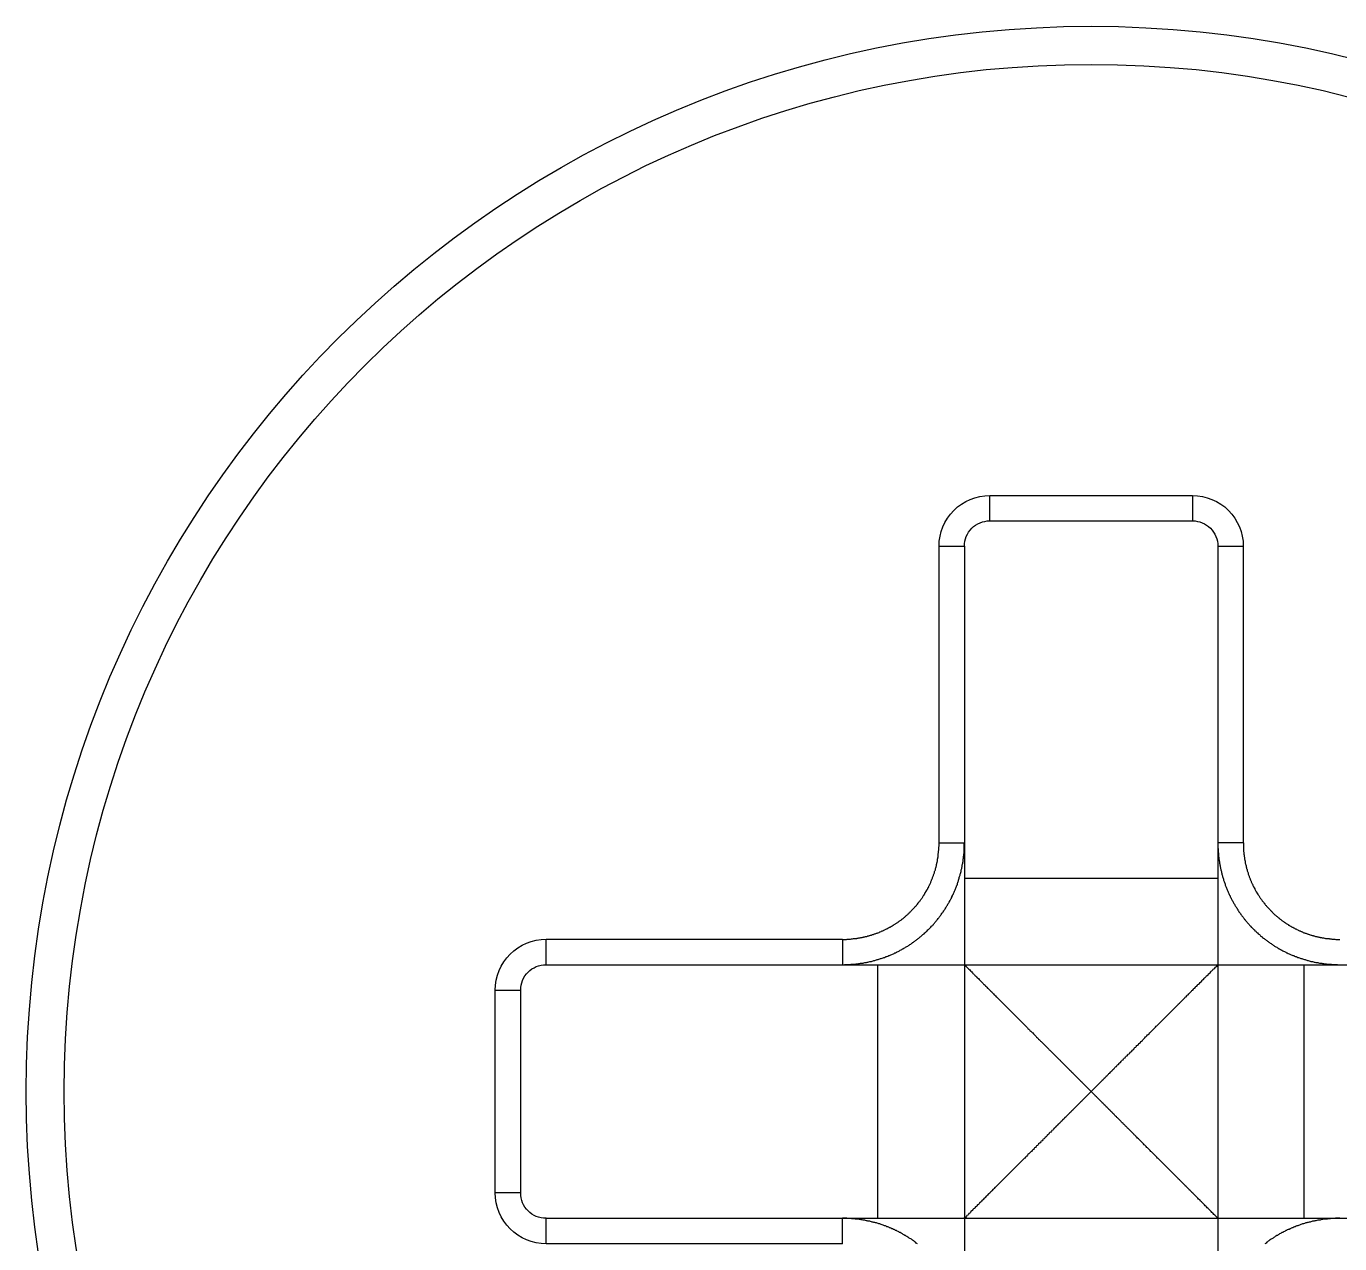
# Model space of a CAD drawing. Header units: millimetres. Extents: x 0 to 3800, y -67 to 2530.
# Drawn here: x 2318.14 to 2323.46, y 1022.58 to 1027.5 of the extents above; entities that cross this region are included whole.
import ezdxf

# ---------------------------------------------------------------- set-up
doc = ezdxf.new("R2010")
doc.units = ezdxf.units.MM
doc.layers.add('내부선 및 부속', color=4, linetype='Continuous')

msp = doc.modelspace()

# ---------------------------------------------------------------- linework, layer by layer
at = {"layer": '내부선 및 부속', "linetype": 'Continuous'}
for p, q in [((2322.0441, 1025.5014), (2322.0441, 1025.604)), ((2322.0441, 1025.604), (2322.8653, 1025.604)), ((2322.8653, 1025.604), (2322.8653, 1025.5014)), ((2322.0441, 1025.5014), (2322.8653, 1025.5014)), ((2321.8388, 1024.1984), (2321.8388, 1025.3987)), ((2321.8388, 1025.3987), (2321.9414, 1025.3987)), ((2321.9414, 1025.3987), (2321.9414, 1020.9846)), ((2322.968, 1025.3987), (2322.968, 1020.9846)), ((2322.968, 1025.3987), (2323.0706, 1025.3987)), ((2323.0706, 1025.3987), (2323.0706, 1024.1984)), ((2321.8388, 1024.1984), (2321.9414, 1024.1984)), ((2323.0706, 1024.1984), (2322.968, 1024.1984)), ((2321.9414, 1024.0548), (2322.968, 1024.0548)), ((2320.2476, 1023.7049), (2320.2476, 1023.8076)), ((2320.2476, 1023.8076), (2321.4479, 1023.8076)), ((2321.4479, 1023.8076), (2321.4479, 1023.7049)), ((2320.2476, 1023.7049), (2324.6618, 1023.7049)), ((2321.5916, 1022.6784), (2321.5916, 1023.7049)), ((2323.3178, 1022.6784), (2323.3178, 1023.7049)), ((2320.0423, 1022.781), (2320.0423, 1023.6023)), ((2320.0423, 1023.6023), (2320.145, 1023.6023)), ((2320.145, 1022.781), (2320.145, 1023.6023)), ((2320.145, 1022.781), (2320.0423, 1022.781)), ((2320.2476, 1022.5757), (2320.2476, 1022.6784)), ((2320.2476, 1022.6784), (2324.6618, 1022.6784)), ((2321.4479, 1022.5757), (2321.4479, 1022.6784)), ((2321.4479, 1022.5757), (2320.2476, 1022.5757))]:
    msp.add_line(p, q, dxfattribs=at)
at = {"layer": '내부선 및 부속', "linetype": 'Continuous', "flags": 128}
for points in [[(2321.8388, 1025.3987, -0.414214), (2322.0441, 1025.604)], [(2322.8653, 1025.604, -0.414214), (2323.0706, 1025.3987)], [(2321.9414, 1025.3987, -0.414214), (2322.0441, 1025.5014)], [(2322.8653, 1025.5014, -0.414214), (2322.968, 1025.3987)], [(2320.0423, 1023.6023, -0.414214), (2320.2476, 1023.8076)], [(2320.145, 1023.6023, -0.414214), (2320.2476, 1023.7049)], [(2320.2476, 1022.5757, -0.414214), (2320.0423, 1022.781)], [(2320.2476, 1022.6784, -0.414214), (2320.145, 1022.781)]]:
    msp.add_lwpolyline(points, format="xyb", dxfattribs=at)
for points in [[(2321.448, 1023.7045), (2321.451, 1023.7045), (2321.455, 1023.7045), (2321.458, 1023.7055), (2321.462, 1023.7055), (2321.465, 1023.7055), (2321.469, 1023.7055), (2321.472, 1023.7055), (2321.476, 1023.7055), (2321.479, 1023.7055), (2321.483, 1023.7065), (2321.486, 1023.7065), (2321.49, 1023.7065), (2321.493, 1023.7065), (2321.496, 1023.7075), (2321.5, 1023.7075), (2321.503, 1023.7085), (2321.507, 1023.7085), (2321.51, 1023.7085), (2321.514, 1023.7095), (2321.517, 1023.7095), (2321.521, 1023.7105), (2321.524, 1023.7105), (2321.527, 1023.7115), (2321.531, 1023.7115), (2321.534, 1023.7125), (2321.538, 1023.7135), (2321.541, 1023.7135), (2321.545, 1023.7145), (2321.548, 1023.7155), (2321.551, 1023.7155), (2321.555, 1023.7165), (2321.558, 1023.7175), (2321.562, 1023.7185), (2321.565, 1023.7185), (2321.568, 1023.7195), (2321.572, 1023.7205), (2321.575, 1023.7215), (2321.579, 1023.7225), (2321.582, 1023.7235), (2321.585, 1023.7245), (2321.589, 1023.7255), (2321.592, 1023.7265), (2321.595, 1023.7275), (2321.599, 1023.7285), (2321.602, 1023.7295), (2321.605, 1023.7305), (2321.609, 1023.7315), (2321.612, 1023.7325), (2321.615, 1023.7335), (2321.618, 1023.7345), (2321.622, 1023.7365), (2321.625, 1023.7375), (2321.628, 1023.7385), (2321.631, 1023.7395), (2321.635, 1023.7415), (2321.638, 1023.7425), (2321.641, 1023.7435), (2321.644, 1023.7455), (2321.648, 1023.7465), (2321.651, 1023.7475), (2321.654, 1023.7495), (2321.657, 1023.7505), (2321.66, 1023.7525), (2321.663, 1023.7535), (2321.666, 1023.7555), (2321.67, 1023.7565), (2321.673, 1023.7585), (2321.676, 1023.7595), (2321.679, 1023.7615), (2321.682, 1023.7635), (2321.685, 1023.7645), (2321.688, 1023.7665), (2321.691, 1023.7685), (2321.694, 1023.7695), (2321.697, 1023.7715), (2321.7, 1023.7735), (2321.703, 1023.7755), (2321.706, 1023.7775), (2321.709, 1023.7785), (2321.712, 1023.7805), (2321.715, 1023.7825), (2321.718, 1023.7845), (2321.721, 1023.7865), (2321.724, 1023.7885), (2321.727, 1023.7905), (2321.73, 1023.7925), (2321.732, 1023.7945), (2321.735, 1023.7965), (2321.738, 1023.7985), (2321.741, 1023.8005), (2321.744, 1023.8025), (2321.746, 1023.8045), (2321.749, 1023.8065), (2321.752, 1023.8085), (2321.755, 1023.8105), (2321.757, 1023.8125), (2321.76, 1023.8155), (2321.763, 1023.8175), (2321.765, 1023.8195), (2321.768, 1023.8215), (2321.768, 1023.8215), (2321.771, 1023.8245), (2321.773, 1023.8265), (2321.776, 1023.8285), (2321.779, 1023.8305), (2321.781, 1023.8335), (2321.784, 1023.8355), (2321.786, 1023.8375), (2321.789, 1023.8405), (2321.791, 1023.8425), (2321.794, 1023.8455), (2321.796, 1023.8475), (2321.799, 1023.8505), (2321.801, 1023.8525), (2321.804, 1023.8555), (2321.806, 1023.8575), (2321.808, 1023.8605), (2321.811, 1023.8625), (2321.813, 1023.8655), (2321.816, 1023.8675), (2321.818, 1023.8705), (2321.82, 1023.8725), (2321.822, 1023.8755), (2321.825, 1023.8785), (2321.827, 1023.8805), (2321.829, 1023.8835), (2321.831, 1023.8865), (2321.833, 1023.8885), (2321.836, 1023.8915), (2321.838, 1023.8945), (2321.84, 1023.8975), (2321.842, 1023.8995), (2321.844, 1023.9025), (2321.846, 1023.9055), (2321.848, 1023.9085), (2321.85, 1023.9115), (2321.852, 1023.9145), (2321.854, 1023.9165), (2321.856, 1023.9195), (2321.858, 1023.9225), (2321.86, 1023.9255), (2321.862, 1023.9285), (2321.864, 1023.9315), (2321.866, 1023.9345), (2321.868, 1023.9375), (2321.869, 1023.9405), (2321.871, 1023.9435), (2321.873, 1023.9465), (2321.875, 1023.9495), (2321.876, 1023.9525), (2321.878, 1023.9555), (2321.88, 1023.9585), (2321.882, 1023.9615), (2321.883, 1023.9645), (2321.885, 1023.9675), (2321.886, 1023.9705), (2321.888, 1023.9735), (2321.89, 1023.9765), (2321.891, 1023.9795), (2321.893, 1023.9835), (2321.894, 1023.9865), (2321.896, 1023.9895), (2321.897, 1023.9925), (2321.899, 1023.9955), (2321.9, 1023.9985), (2321.901, 1024.0025), (2321.903, 1024.0055), (2321.904, 1024.0085), (2321.905, 1024.0115), (2321.907, 1024.0145), (2321.908, 1024.0185), (2321.909, 1024.0215), (2321.91, 1024.0245), (2321.912, 1024.0275), (2321.913, 1024.0315), (2321.914, 1024.0345), (2321.915, 1024.0375), (2321.916, 1024.0415), (2321.917, 1024.0445), (2321.918, 1024.0475), (2321.919, 1024.0515), (2321.92, 1024.0545), (2321.921, 1024.0575), (2321.922, 1024.0615), (2321.923, 1024.0645), (2321.924, 1024.0675), (2321.925, 1024.0715), (2321.926, 1024.0745), (2321.927, 1024.0775), (2321.928, 1024.0815), (2321.928, 1024.0845), (2321.929, 1024.0885), (2321.93, 1024.0915), (2321.931, 1024.0945), (2321.931, 1024.0985), (2321.932, 1024.1015), (2321.933, 1024.1055), (2321.933, 1024.1085), (2321.934, 1024.1125), (2321.935, 1024.1155), (2321.935, 1024.1185), (2321.935, 1024.1185), (2321.936, 1024.1225), (2321.936, 1024.1255), (2321.937, 1024.1295), (2321.937, 1024.1325), (2321.938, 1024.1365), (2321.938, 1024.1395), (2321.938, 1024.1435), (2321.939, 1024.1465), (2321.939, 1024.1495), (2321.939, 1024.1535), (2321.94, 1024.1565), (2321.94, 1024.1605), (2321.94, 1024.1635), (2321.94, 1024.1675), (2321.941, 1024.1705), (2321.941, 1024.1745), (2321.941, 1024.1775), (2321.941, 1024.1815), (2321.941, 1024.1845), (2321.941, 1024.1885), (2321.941, 1024.1915), (2321.941, 1024.1945), (2321.941, 1024.1985), (2321.941, 1024.1985)], [(2321.448, 1023.8075), (2321.451, 1023.8075), (2321.453, 1023.8075), (2321.456, 1023.8075), (2321.459, 1023.8075), (2321.462, 1023.8075), (2321.464, 1023.8075), (2321.467, 1023.8085), (2321.47, 1023.8085), (2321.473, 1023.8085), (2321.475, 1023.8085), (2321.478, 1023.8085), (2321.481, 1023.8085), (2321.484, 1023.8095), (2321.486, 1023.8095), (2321.489, 1023.8095), (2321.492, 1023.8105), (2321.495, 1023.8105), (2321.497, 1023.8105), (2321.5, 1023.8115), (2321.503, 1023.8115), (2321.506, 1023.8115), (2321.508, 1023.8125), (2321.511, 1023.8125), (2321.514, 1023.8135), (2321.516, 1023.8135), (2321.519, 1023.8135), (2321.522, 1023.8145), (2321.525, 1023.8145), (2321.527, 1023.8155), (2321.53, 1023.8165), (2321.533, 1023.8165), (2321.535, 1023.8175), (2321.538, 1023.8175), (2321.541, 1023.8185), (2321.543, 1023.8195), (2321.546, 1023.8195), (2321.549, 1023.8205), (2321.551, 1023.8215), (2321.554, 1023.8215), (2321.557, 1023.8225), (2321.559, 1023.8235), (2321.562, 1023.8245), (2321.565, 1023.8245), (2321.567, 1023.8255), (2321.57, 1023.8265), (2321.573, 1023.8275), (2321.575, 1023.8285), (2321.578, 1023.8295), (2321.58, 1023.8305), (2321.583, 1023.8315), (2321.586, 1023.8325), (2321.588, 1023.8325), (2321.591, 1023.8335), (2321.593, 1023.8345), (2321.596, 1023.8355), (2321.599, 1023.8375), (2321.601, 1023.8385), (2321.604, 1023.8395), (2321.606, 1023.8405), (2321.609, 1023.8415), (2321.611, 1023.8425), (2321.614, 1023.8435), (2321.616, 1023.8445), (2321.619, 1023.8455), (2321.621, 1023.8475), (2321.624, 1023.8485), (2321.626, 1023.8495), (2321.629, 1023.8505), (2321.631, 1023.8525), (2321.634, 1023.8535), (2321.636, 1023.8545), (2321.638, 1023.8565), (2321.641, 1023.8575), (2321.643, 1023.8585), (2321.646, 1023.8605), (2321.648, 1023.8615), (2321.65, 1023.8625), (2321.653, 1023.8645), (2321.655, 1023.8655), (2321.657, 1023.8675), (2321.66, 1023.8685), (2321.662, 1023.8705), (2321.664, 1023.8715), (2321.667, 1023.8735), (2321.669, 1023.8745), (2321.671, 1023.8765), (2321.673, 1023.8775), (2321.676, 1023.8795), (2321.678, 1023.8815), (2321.68, 1023.8825), (2321.682, 1023.8845), (2321.685, 1023.8855), (2321.687, 1023.8875), (2321.689, 1023.8895), (2321.691, 1023.8915), (2321.693, 1023.8925), (2321.696, 1023.8945), (2321.698, 1023.8965), (2321.7, 1023.8975), (2321.702, 1023.8995), (2321.702, 1023.8995), (2321.704, 1023.9015), (2321.706, 1023.9035), (2321.708, 1023.9055), (2321.71, 1023.9065), (2321.712, 1023.9085), (2321.714, 1023.9105), (2321.716, 1023.9125), (2321.718, 1023.9145), (2321.72, 1023.9165), (2321.722, 1023.9185), (2321.724, 1023.9205), (2321.726, 1023.9225), (2321.728, 1023.9245), (2321.73, 1023.9265), (2321.732, 1023.9285), (2321.734, 1023.9305), (2321.736, 1023.9325), (2321.738, 1023.9345), (2321.739, 1023.9365), (2321.741, 1023.9385), (2321.743, 1023.9405), (2321.745, 1023.9425), (2321.747, 1023.9445), (2321.748, 1023.9465), (2321.75, 1023.9485), (2321.752, 1023.9505), (2321.754, 1023.9535), (2321.755, 1023.9555), (2321.757, 1023.9575), (2321.759, 1023.9595), (2321.76, 1023.9615), (2321.762, 1023.9635), (2321.764, 1023.9665), (2321.765, 1023.9685), (2321.767, 1023.9705), (2321.769, 1023.9725), (2321.77, 1023.9755), (2321.772, 1023.9775), (2321.773, 1023.9795), (2321.775, 1023.9825), (2321.776, 1023.9845), (2321.778, 1023.9865), (2321.779, 1023.9885), (2321.781, 1023.9915), (2321.782, 1023.9935), (2321.783, 1023.9965), (2321.785, 1023.9985), (2321.786, 1024.0005), (2321.788, 1024.0035), (2321.789, 1024.0055), (2321.79, 1024.0085), (2321.792, 1024.0105), (2321.793, 1024.0125), (2321.794, 1024.0155), (2321.796, 1024.0175), (2321.797, 1024.0205), (2321.798, 1024.0225), (2321.799, 1024.0255), (2321.8, 1024.0275), (2321.802, 1024.0305), (2321.803, 1024.0325), (2321.804, 1024.0355), (2321.805, 1024.0375), (2321.806, 1024.0405), (2321.807, 1024.0425), (2321.808, 1024.0455), (2321.809, 1024.0475), (2321.81, 1024.0505), (2321.811, 1024.0525), (2321.812, 1024.0555), (2321.813, 1024.0585), (2321.814, 1024.0605), (2321.815, 1024.0635), (2321.816, 1024.0655), (2321.817, 1024.0685), (2321.818, 1024.0715), (2321.819, 1024.0735), (2321.82, 1024.0765), (2321.821, 1024.0795), (2321.821, 1024.0815), (2321.822, 1024.0845), (2321.823, 1024.0865), (2321.824, 1024.0895), (2321.824, 1024.0925), (2321.825, 1024.0945), (2321.826, 1024.0975), (2321.827, 1024.1005), (2321.827, 1024.1025), (2321.828, 1024.1055), (2321.829, 1024.1085), (2321.829, 1024.1115), (2321.83, 1024.1135), (2321.83, 1024.1165), (2321.831, 1024.1195), (2321.831, 1024.1215), (2321.832, 1024.1245), (2321.832, 1024.1275), (2321.833, 1024.1295), (2321.833, 1024.1325), (2321.834, 1024.1355), (2321.834, 1024.1355), (2321.834, 1024.1385), (2321.835, 1024.1405), (2321.835, 1024.1435), (2321.835, 1024.1465), (2321.836, 1024.1495), (2321.836, 1024.1515), (2321.836, 1024.1545), (2321.837, 1024.1575), (2321.837, 1024.1605), (2321.837, 1024.1625), (2321.837, 1024.1655), (2321.838, 1024.1685), (2321.838, 1024.1705), (2321.838, 1024.1735), (2321.838, 1024.1765), (2321.838, 1024.1795), (2321.838, 1024.1815), (2321.839, 1024.1845), (2321.839, 1024.1875), (2321.839, 1024.1905), (2321.839, 1024.1925), (2321.839, 1024.1955), (2321.839, 1024.1985), (2321.839, 1024.1985)], [(2322.968, 1024.1985), (2322.968, 1024.1945), (2322.968, 1024.1915), (2322.968, 1024.1885), (2322.968, 1024.1845), (2322.968, 1024.1815), (2322.968, 1024.1775), (2322.969, 1024.1745), (2322.969, 1024.1705), (2322.969, 1024.1675), (2322.969, 1024.1635), (2322.969, 1024.1605), (2322.97, 1024.1565), (2322.97, 1024.1535), (2322.97, 1024.1495), (2322.971, 1024.1465), (2322.971, 1024.1435), (2322.972, 1024.1395), (2322.972, 1024.1365), (2322.972, 1024.1325), (2322.973, 1024.1295), (2322.973, 1024.1255), (2322.974, 1024.1225), (2322.974, 1024.1185), (2322.975, 1024.1155), (2322.976, 1024.1125), (2322.976, 1024.1085), (2322.977, 1024.1055), (2322.977, 1024.1015), (2322.978, 1024.0985), (2322.979, 1024.0945), (2322.98, 1024.0915), (2322.98, 1024.0885), (2322.981, 1024.0845), (2322.982, 1024.0815), (2322.983, 1024.0775), (2322.984, 1024.0745), (2322.984, 1024.0715), (2322.985, 1024.0675), (2322.986, 1024.0645), (2322.987, 1024.0615), (2322.988, 1024.0575), (2322.989, 1024.0545), (2322.99, 1024.0515), (2322.991, 1024.0475), (2322.992, 1024.0445), (2322.993, 1024.0415), (2322.994, 1024.0375), (2322.996, 1024.0345), (2322.997, 1024.0315), (2322.998, 1024.0275), (2322.999, 1024.0245), (2323, 1024.0215), (2323.002, 1024.0185), (2323.003, 1024.0145), (2323.004, 1024.0115), (2323.005, 1024.0085), (2323.007, 1024.0055), (2323.008, 1024.0025), (2323.01, 1023.9985), (2323.011, 1023.9955), (2323.012, 1023.9925), (2323.014, 1023.9895), (2323.015, 1023.9865), (2323.017, 1023.9835), (2323.018, 1023.9795), (2323.02, 1023.9765), (2323.021, 1023.9735), (2323.023, 1023.9705), (2323.025, 1023.9675), (2323.026, 1023.9645), (2323.028, 1023.9615), (2323.03, 1023.9585), (2323.031, 1023.9555), (2323.033, 1023.9525), (2323.035, 1023.9495), (2323.037, 1023.9465), (2323.038, 1023.9435), (2323.04, 1023.9405), (2323.042, 1023.9375), (2323.044, 1023.9345), (2323.046, 1023.9315), (2323.048, 1023.9285), (2323.049, 1023.9255), (2323.051, 1023.9225), (2323.053, 1023.9195), (2323.055, 1023.9165), (2323.057, 1023.9145), (2323.059, 1023.9115), (2323.061, 1023.9085), (2323.063, 1023.9055), (2323.065, 1023.9025), (2323.067, 1023.8995), (2323.07, 1023.8975), (2323.072, 1023.8945), (2323.074, 1023.8915), (2323.076, 1023.8885), (2323.078, 1023.8865), (2323.08, 1023.8835), (2323.083, 1023.8805), (2323.085, 1023.8785), (2323.085, 1023.8785), (2323.087, 1023.8755), (2323.089, 1023.8725), (2323.092, 1023.8705), (2323.094, 1023.8675), (2323.096, 1023.8655), (2323.099, 1023.8625), (2323.101, 1023.8605), (2323.103, 1023.8575), (2323.106, 1023.8555), (2323.108, 1023.8525), (2323.111, 1023.8505), (2323.113, 1023.8475), (2323.116, 1023.8455), (2323.118, 1023.8425), (2323.121, 1023.8405), (2323.123, 1023.8375), (2323.126, 1023.8355), (2323.128, 1023.8335), (2323.131, 1023.8305), (2323.133, 1023.8285), (2323.136, 1023.8265), (2323.139, 1023.8245), (2323.141, 1023.8215), (2323.144, 1023.8195), (2323.147, 1023.8175), (2323.149, 1023.8155), (2323.152, 1023.8125), (2323.155, 1023.8105), (2323.158, 1023.8085), (2323.16, 1023.8065), (2323.163, 1023.8045), (2323.166, 1023.8025), (2323.169, 1023.8005), (2323.171, 1023.7985), (2323.174, 1023.7965), (2323.177, 1023.7945), (2323.18, 1023.7925), (2323.183, 1023.7905), (2323.186, 1023.7885), (2323.189, 1023.7865), (2323.192, 1023.7845), (2323.194, 1023.7825), (2323.197, 1023.7805), (2323.2, 1023.7785), (2323.203, 1023.7775), (2323.206, 1023.7755), (2323.209, 1023.7735), (2323.212, 1023.7715), (2323.215, 1023.7695), (2323.218, 1023.7685), (2323.221, 1023.7665), (2323.224, 1023.7645), (2323.227, 1023.7635), (2323.231, 1023.7615), (2323.234, 1023.7595), (2323.237, 1023.7585), (2323.24, 1023.7565), (2323.243, 1023.7555), (2323.246, 1023.7535), (2323.249, 1023.7525), (2323.252, 1023.7505), (2323.256, 1023.7495), (2323.259, 1023.7475), (2323.262, 1023.7465), (2323.265, 1023.7455), (2323.268, 1023.7435), (2323.272, 1023.7425), (2323.275, 1023.7415), (2323.278, 1023.7395), (2323.281, 1023.7385), (2323.285, 1023.7375), (2323.288, 1023.7365), (2323.291, 1023.7345), (2323.294, 1023.7335), (2323.298, 1023.7325), (2323.301, 1023.7315), (2323.304, 1023.7305), (2323.308, 1023.7295), (2323.311, 1023.7285), (2323.314, 1023.7275), (2323.318, 1023.7265), (2323.321, 1023.7255), (2323.324, 1023.7245), (2323.328, 1023.7235), (2323.331, 1023.7225), (2323.334, 1023.7215), (2323.338, 1023.7205), (2323.341, 1023.7195), (2323.344, 1023.7185), (2323.348, 1023.7185), (2323.351, 1023.7175), (2323.355, 1023.7165), (2323.358, 1023.7155), (2323.361, 1023.7155), (2323.365, 1023.7145), (2323.368, 1023.7135), (2323.372, 1023.7135), (2323.375, 1023.7125), (2323.379, 1023.7115), (2323.382, 1023.7115), (2323.382, 1023.7115), (2323.385, 1023.7105), (2323.389, 1023.7105), (2323.392, 1023.7095), (2323.396, 1023.7095), (2323.399, 1023.7085), (2323.403, 1023.7085), (2323.406, 1023.7085), (2323.41, 1023.7075), (2323.413, 1023.7075), (2323.417, 1023.7065), (2323.42, 1023.7065), (2323.423, 1023.7065), (2323.427, 1023.7065), (2323.43, 1023.7055), (2323.434, 1023.7055), (2323.437, 1023.7055), (2323.441, 1023.7055), (2323.444, 1023.7055), (2323.448, 1023.7055), (2323.451, 1023.7055), (2323.455, 1023.7045), (2323.458, 1023.7045), (2323.461, 1023.7045), (2323.461, 1023.7045)], [(2323.071, 1024.1985), (2323.071, 1024.1955), (2323.071, 1024.1925), (2323.071, 1024.1905), (2323.071, 1024.1875), (2323.071, 1024.1845), (2323.071, 1024.1815), (2323.071, 1024.1795), (2323.071, 1024.1765), (2323.071, 1024.1735), (2323.072, 1024.1705), (2323.072, 1024.1685), (2323.072, 1024.1655), (2323.072, 1024.1625), (2323.073, 1024.1605), (2323.073, 1024.1575), (2323.073, 1024.1545), (2323.073, 1024.1515), (2323.074, 1024.1495), (2323.074, 1024.1465), (2323.074, 1024.1435), (2323.075, 1024.1405), (2323.075, 1024.1385), (2323.076, 1024.1355), (2323.076, 1024.1325), (2323.077, 1024.1295), (2323.077, 1024.1275), (2323.078, 1024.1245), (2323.078, 1024.1215), (2323.079, 1024.1195), (2323.079, 1024.1165), (2323.08, 1024.1135), (2323.08, 1024.1115), (2323.081, 1024.1085), (2323.082, 1024.1055), (2323.082, 1024.1025), (2323.083, 1024.1005), (2323.084, 1024.0975), (2323.084, 1024.0945), (2323.085, 1024.0925), (2323.086, 1024.0895), (2323.086, 1024.0865), (2323.087, 1024.0845), (2323.088, 1024.0815), (2323.089, 1024.0795), (2323.09, 1024.0765), (2323.091, 1024.0735), (2323.091, 1024.0715), (2323.092, 1024.0685), (2323.093, 1024.0655), (2323.094, 1024.0635), (2323.095, 1024.0605), (2323.096, 1024.0585), (2323.097, 1024.0555), (2323.098, 1024.0525), (2323.099, 1024.0505), (2323.1, 1024.0475), (2323.101, 1024.0455), (2323.102, 1024.0425), (2323.103, 1024.0405), (2323.104, 1024.0375), (2323.106, 1024.0355), (2323.107, 1024.0325), (2323.108, 1024.0305), (2323.109, 1024.0275), (2323.11, 1024.0255), (2323.111, 1024.0225), (2323.113, 1024.0205), (2323.114, 1024.0175), (2323.115, 1024.0155), (2323.117, 1024.0125), (2323.118, 1024.0105), (2323.119, 1024.0085), (2323.12, 1024.0055), (2323.122, 1024.0035), (2323.123, 1024.0005), (2323.125, 1023.9985), (2323.126, 1023.9965), (2323.127, 1023.9935), (2323.129, 1023.9915), (2323.13, 1023.9885), (2323.132, 1023.9865), (2323.133, 1023.9845), (2323.135, 1023.9825), (2323.136, 1023.9795), (2323.138, 1023.9775), (2323.139, 1023.9755), (2323.141, 1023.9725), (2323.143, 1023.9705), (2323.144, 1023.9685), (2323.146, 1023.9665), (2323.147, 1023.9635), (2323.149, 1023.9615), (2323.151, 1023.9595), (2323.152, 1023.9575), (2323.154, 1023.9555), (2323.156, 1023.9535), (2323.158, 1023.9505), (2323.159, 1023.9485), (2323.161, 1023.9465), (2323.163, 1023.9445), (2323.163, 1023.9445), (2323.165, 1023.9425), (2323.166, 1023.9405), (2323.168, 1023.9385), (2323.17, 1023.9365), (2323.172, 1023.9345), (2323.174, 1023.9325), (2323.176, 1023.9305), (2323.178, 1023.9285), (2323.179, 1023.9265), (2323.181, 1023.9245), (2323.183, 1023.9225), (2323.185, 1023.9205), (2323.187, 1023.9185), (2323.189, 1023.9165), (2323.191, 1023.9145), (2323.193, 1023.9125), (2323.195, 1023.9105), (2323.197, 1023.9085), (2323.199, 1023.9065), (2323.201, 1023.9055), (2323.203, 1023.9035), (2323.205, 1023.9015), (2323.208, 1023.8995), (2323.21, 1023.8975), (2323.212, 1023.8965), (2323.214, 1023.8945), (2323.216, 1023.8925), (2323.218, 1023.8915), (2323.22, 1023.8895), (2323.223, 1023.8875), (2323.225, 1023.8855), (2323.227, 1023.8845), (2323.229, 1023.8825), (2323.231, 1023.8815), (2323.234, 1023.8795), (2323.236, 1023.8775), (2323.238, 1023.8765), (2323.241, 1023.8745), (2323.243, 1023.8735), (2323.245, 1023.8715), (2323.247, 1023.8705), (2323.25, 1023.8685), (2323.252, 1023.8675), (2323.254, 1023.8655), (2323.257, 1023.8645), (2323.259, 1023.8625), (2323.262, 1023.8615), (2323.264, 1023.8605), (2323.266, 1023.8585), (2323.269, 1023.8575), (2323.271, 1023.8565), (2323.274, 1023.8545), (2323.276, 1023.8535), (2323.278, 1023.8525), (2323.281, 1023.8505), (2323.283, 1023.8495), (2323.286, 1023.8485), (2323.288, 1023.8475), (2323.291, 1023.8455), (2323.293, 1023.8445), (2323.296, 1023.8435), (2323.298, 1023.8425), (2323.301, 1023.8415), (2323.303, 1023.8405), (2323.306, 1023.8395), (2323.308, 1023.8385), (2323.311, 1023.8375), (2323.313, 1023.8355), (2323.316, 1023.8345), (2323.319, 1023.8335), (2323.321, 1023.8325), (2323.324, 1023.8325), (2323.326, 1023.8315), (2323.329, 1023.8305), (2323.332, 1023.8295), (2323.334, 1023.8285), (2323.337, 1023.8275), (2323.339, 1023.8265), (2323.342, 1023.8255), (2323.345, 1023.8245), (2323.347, 1023.8245), (2323.35, 1023.8235), (2323.353, 1023.8225), (2323.355, 1023.8215), (2323.358, 1023.8215), (2323.361, 1023.8205), (2323.363, 1023.8195), (2323.366, 1023.8195), (2323.369, 1023.8185), (2323.371, 1023.8175), (2323.374, 1023.8175), (2323.377, 1023.8165), (2323.38, 1023.8165), (2323.382, 1023.8155), (2323.385, 1023.8145), (2323.388, 1023.8145), (2323.39, 1023.8135), (2323.393, 1023.8135), (2323.396, 1023.8135), (2323.399, 1023.8125), (2323.399, 1023.8125), (2323.401, 1023.8125), (2323.404, 1023.8115), (2323.407, 1023.8115), (2323.409, 1023.8115), (2323.412, 1023.8105), (2323.415, 1023.8105), (2323.418, 1023.8105), (2323.42, 1023.8095), (2323.423, 1023.8095), (2323.426, 1023.8095), (2323.429, 1023.8085), (2323.431, 1023.8085), (2323.434, 1023.8085), (2323.437, 1023.8085), (2323.44, 1023.8085), (2323.442, 1023.8085), (2323.445, 1023.8075), (2323.448, 1023.8075), (2323.451, 1023.8075), (2323.453, 1023.8075), (2323.456, 1023.8075), (2323.459, 1023.8075), (2323.461, 1023.8075), (2323.461, 1023.8075)], [(2321.941, 1023.7045), (2321.944, 1023.7025), (2321.947, 1023.6995), (2321.95, 1023.6965), (2321.952, 1023.6945), (2321.955, 1023.6915), (2321.958, 1023.6885), (2321.96, 1023.6865), (2321.963, 1023.6835), (2321.966, 1023.6805), (2321.968, 1023.6785), (2321.971, 1023.6755), (2321.974, 1023.6725), (2321.976, 1023.6695), (2321.979, 1023.6675), (2321.982, 1023.6645), (2321.984, 1023.6615), (2321.987, 1023.6595), (2321.99, 1023.6565), (2321.992, 1023.6535), (2321.995, 1023.6515), (2321.998, 1023.6485), (2322.001, 1023.6455), (2322.003, 1023.6435), (2322.006, 1023.6405), (2322.009, 1023.6375), (2322.011, 1023.6355), (2322.014, 1023.6325), (2322.017, 1023.6295), (2322.019, 1023.6265), (2322.022, 1023.6245), (2322.025, 1023.6215), (2322.027, 1023.6185), (2322.03, 1023.6165), (2322.033, 1023.6135), (2322.035, 1023.6105), (2322.038, 1023.6085), (2322.041, 1023.6055), (2322.044, 1023.6025), (2322.046, 1023.6005), (2322.049, 1023.5975), (2322.052, 1023.5945), (2322.054, 1023.5925), (2322.057, 1023.5895), (2322.06, 1023.5865), (2322.062, 1023.5835), (2322.065, 1023.5815), (2322.068, 1023.5785), (2322.07, 1023.5755), (2322.073, 1023.5735), (2322.076, 1023.5705), (2322.078, 1023.5675), (2322.081, 1023.5655), (2322.084, 1023.5625), (2322.087, 1023.5595), (2322.089, 1023.5575), (2322.092, 1023.5545), (2322.095, 1023.5515), (2322.097, 1023.5495), (2322.1, 1023.5465), (2322.103, 1023.5435), (2322.105, 1023.5405), (2322.108, 1023.5385), (2322.111, 1023.5355), (2322.113, 1023.5325), (2322.116, 1023.5305), (2322.119, 1023.5275), (2322.121, 1023.5245), (2322.124, 1023.5225), (2322.127, 1023.5195), (2322.13, 1023.5165), (2322.132, 1023.5145), (2322.135, 1023.5115), (2322.138, 1023.5085), (2322.14, 1023.5065), (2322.143, 1023.5035), (2322.146, 1023.5005), (2322.148, 1023.4975), (2322.151, 1023.4955), (2322.154, 1023.4925), (2322.156, 1023.4895), (2322.159, 1023.4875), (2322.162, 1023.4845), (2322.164, 1023.4815), (2322.167, 1023.4795), (2322.17, 1023.4765), (2322.173, 1023.4735), (2322.175, 1023.4715), (2322.178, 1023.4685), (2322.181, 1023.4655), (2322.183, 1023.4635), (2322.186, 1023.4605), (2322.189, 1023.4575), (2322.191, 1023.4545), (2322.194, 1023.4525), (2322.197, 1023.4495), (2322.199, 1023.4465), (2322.202, 1023.4445), (2322.205, 1023.4415), (2322.207, 1023.4385), (2322.21, 1023.4365), (2322.21, 1023.4365), (2322.213, 1023.4335), (2322.216, 1023.4305), (2322.218, 1023.4285), (2322.221, 1023.4255), (2322.224, 1023.4225), (2322.226, 1023.4205), (2322.229, 1023.4175), (2322.232, 1023.4145), (2322.234, 1023.4115), (2322.237, 1023.4095), (2322.24, 1023.4065), (2322.242, 1023.4035), (2322.245, 1023.4015), (2322.248, 1023.3985), (2322.25, 1023.3955), (2322.253, 1023.3935), (2322.256, 1023.3905), (2322.259, 1023.3875), (2322.261, 1023.3855), (2322.264, 1023.3825), (2322.267, 1023.3795), (2322.269, 1023.3775), (2322.272, 1023.3745), (2322.275, 1023.3715), (2322.277, 1023.3695), (2322.28, 1023.3665), (2322.283, 1023.3635), (2322.285, 1023.3605), (2322.288, 1023.3585), (2322.291, 1023.3555), (2322.294, 1023.3525), (2322.296, 1023.3505), (2322.299, 1023.3475), (2322.302, 1023.3445), (2322.304, 1023.3425), (2322.307, 1023.3395), (2322.31, 1023.3365), (2322.312, 1023.3345), (2322.315, 1023.3315), (2322.318, 1023.3285), (2322.32, 1023.3265), (2322.323, 1023.3235), (2322.326, 1023.3205), (2322.329, 1023.3185), (2322.331, 1023.3155), (2322.334, 1023.3125), (2322.337, 1023.3095), (2322.339, 1023.3075), (2322.342, 1023.3045), (2322.345, 1023.3015), (2322.347, 1023.2995), (2322.35, 1023.2965), (2322.353, 1023.2935), (2322.355, 1023.2915), (2322.358, 1023.2885), (2322.361, 1023.2855), (2322.363, 1023.2835), (2322.366, 1023.2805), (2322.369, 1023.2775), (2322.372, 1023.2755), (2322.374, 1023.2725), (2322.377, 1023.2695), (2322.38, 1023.2675), (2322.382, 1023.2645), (2322.385, 1023.2615), (2322.388, 1023.2585), (2322.39, 1023.2565), (2322.393, 1023.2535), (2322.396, 1023.2505), (2322.398, 1023.2485), (2322.401, 1023.2455), (2322.404, 1023.2425), (2322.406, 1023.2405), (2322.409, 1023.2375), (2322.412, 1023.2345), (2322.415, 1023.2325), (2322.417, 1023.2295), (2322.42, 1023.2265), (2322.423, 1023.2235), (2322.425, 1023.2215), (2322.428, 1023.2185), (2322.431, 1023.2155), (2322.433, 1023.2135), (2322.436, 1023.2105), (2322.439, 1023.2075), (2322.441, 1023.2055), (2322.444, 1023.2025), (2322.447, 1023.1995), (2322.449, 1023.1975), (2322.452, 1023.1945), (2322.455, 1023.1915), (2322.455, 1023.1915)], [(2322.455, 1023.1915), (2322.457, 1023.1945), (2322.46, 1023.1975), (2322.463, 1023.1995), (2322.465, 1023.2025), (2322.468, 1023.2055), (2322.471, 1023.2075), (2322.474, 1023.2105), (2322.476, 1023.2135), (2322.479, 1023.2155), (2322.482, 1023.2185), (2322.484, 1023.2215), (2322.487, 1023.2235), (2322.49, 1023.2265), (2322.492, 1023.2295), (2322.495, 1023.2325), (2322.498, 1023.2345), (2322.5, 1023.2375), (2322.503, 1023.2405), (2322.506, 1023.2425), (2322.508, 1023.2455), (2322.511, 1023.2485), (2322.514, 1023.2505), (2322.516, 1023.2535), (2322.519, 1023.2565), (2322.522, 1023.2585), (2322.525, 1023.2615), (2322.527, 1023.2645), (2322.53, 1023.2665), (2322.533, 1023.2695), (2322.535, 1023.2725), (2322.538, 1023.2755), (2322.541, 1023.2775), (2322.543, 1023.2805), (2322.546, 1023.2835), (2322.549, 1023.2855), (2322.551, 1023.2885), (2322.554, 1023.2915), (2322.557, 1023.2935), (2322.559, 1023.2965), (2322.562, 1023.2995), (2322.565, 1023.3015), (2322.568, 1023.3045), (2322.57, 1023.3075), (2322.573, 1023.3095), (2322.576, 1023.3125), (2322.578, 1023.3155), (2322.581, 1023.3185), (2322.584, 1023.3205), (2322.586, 1023.3235), (2322.589, 1023.3265), (2322.592, 1023.3285), (2322.594, 1023.3315), (2322.597, 1023.3345), (2322.6, 1023.3365), (2322.603, 1023.3395), (2322.605, 1023.3425), (2322.608, 1023.3445), (2322.611, 1023.3475), (2322.613, 1023.3505), (2322.616, 1023.3525), (2322.619, 1023.3555), (2322.621, 1023.3585), (2322.624, 1023.3605), (2322.627, 1023.3635), (2322.629, 1023.3665), (2322.632, 1023.3695), (2322.635, 1023.3715), (2322.637, 1023.3745), (2322.64, 1023.3775), (2322.643, 1023.3795), (2322.646, 1023.3825), (2322.648, 1023.3855), (2322.651, 1023.3875), (2322.654, 1023.3905), (2322.656, 1023.3935), (2322.659, 1023.3955), (2322.662, 1023.3985), (2322.664, 1023.4015), (2322.667, 1023.4035), (2322.67, 1023.4065), (2322.672, 1023.4095), (2322.675, 1023.4125), (2322.678, 1023.4145), (2322.68, 1023.4175), (2322.683, 1023.4205), (2322.686, 1023.4225), (2322.689, 1023.4255), (2322.691, 1023.4285), (2322.694, 1023.4305), (2322.697, 1023.4335), (2322.699, 1023.4365), (2322.702, 1023.4385), (2322.705, 1023.4415), (2322.707, 1023.4445), (2322.71, 1023.4465), (2322.713, 1023.4495), (2322.715, 1023.4525), (2322.718, 1023.4555), (2322.721, 1023.4575), (2322.723, 1023.4605), (2322.723, 1023.4605), (2322.726, 1023.4635), (2322.729, 1023.4655), (2322.732, 1023.4685), (2322.734, 1023.4715), (2322.737, 1023.4735), (2322.74, 1023.4765), (2322.742, 1023.4795), (2322.745, 1023.4815), (2322.748, 1023.4845), (2322.75, 1023.4875), (2322.753, 1023.4895), (2322.756, 1023.4925), (2322.758, 1023.4955), (2322.761, 1023.4985), (2322.764, 1023.5005), (2322.766, 1023.5035), (2322.769, 1023.5065), (2322.772, 1023.5085), (2322.775, 1023.5115), (2322.777, 1023.5145), (2322.78, 1023.5165), (2322.783, 1023.5195), (2322.785, 1023.5225), (2322.788, 1023.5245), (2322.791, 1023.5275), (2322.793, 1023.5305), (2322.796, 1023.5325), (2322.799, 1023.5355), (2322.801, 1023.5385), (2322.804, 1023.5405), (2322.807, 1023.5435), (2322.809, 1023.5465), (2322.812, 1023.5495), (2322.815, 1023.5515), (2322.818, 1023.5545), (2322.82, 1023.5575), (2322.823, 1023.5595), (2322.826, 1023.5625), (2322.828, 1023.5655), (2322.831, 1023.5675), (2322.834, 1023.5705), (2322.836, 1023.5735), (2322.839, 1023.5755), (2322.842, 1023.5785), (2322.844, 1023.5815), (2322.847, 1023.5835), (2322.85, 1023.5865), (2322.853, 1023.5895), (2322.855, 1023.5925), (2322.858, 1023.5945), (2322.861, 1023.5975), (2322.863, 1023.6005), (2322.866, 1023.6025), (2322.869, 1023.6055), (2322.871, 1023.6085), (2322.874, 1023.6105), (2322.877, 1023.6135), (2322.879, 1023.6165), (2322.882, 1023.6185), (2322.885, 1023.6215), (2322.887, 1023.6245), (2322.89, 1023.6265), (2322.893, 1023.6295), (2322.896, 1023.6325), (2322.898, 1023.6345), (2322.901, 1023.6375), (2322.904, 1023.6405), (2322.906, 1023.6435), (2322.909, 1023.6455), (2322.912, 1023.6485), (2322.914, 1023.6515), (2322.917, 1023.6535), (2322.92, 1023.6565), (2322.922, 1023.6595), (2322.925, 1023.6615), (2322.928, 1023.6645), (2322.93, 1023.6675), (2322.933, 1023.6695), (2322.936, 1023.6725), (2322.939, 1023.6755), (2322.941, 1023.6785), (2322.944, 1023.6805), (2322.947, 1023.6835), (2322.949, 1023.6865), (2322.952, 1023.6885), (2322.955, 1023.6915), (2322.957, 1023.6945), (2322.96, 1023.6965), (2322.963, 1023.6995), (2322.965, 1023.7025), (2322.968, 1023.7045), (2322.968, 1023.7045)], [(2322.455, 1023.1915), (2322.452, 1023.1885), (2322.449, 1023.1865), (2322.447, 1023.1835), (2322.444, 1023.1805), (2322.441, 1023.1785), (2322.439, 1023.1755), (2322.436, 1023.1725), (2322.433, 1023.1705), (2322.431, 1023.1675), (2322.428, 1023.1645), (2322.425, 1023.1625), (2322.423, 1023.1595), (2322.42, 1023.1565), (2322.417, 1023.1535), (2322.415, 1023.1515), (2322.412, 1023.1485), (2322.409, 1023.1455), (2322.406, 1023.1435), (2322.404, 1023.1405), (2322.401, 1023.1375), (2322.398, 1023.1355), (2322.396, 1023.1325), (2322.393, 1023.1295), (2322.39, 1023.1275), (2322.388, 1023.1245), (2322.385, 1023.1215), (2322.382, 1023.1195), (2322.38, 1023.1165), (2322.377, 1023.1135), (2322.374, 1023.1105), (2322.372, 1023.1085), (2322.369, 1023.1055), (2322.366, 1023.1025), (2322.363, 1023.1005), (2322.361, 1023.0975), (2322.358, 1023.0945), (2322.355, 1023.0925), (2322.353, 1023.0895), (2322.35, 1023.0865), (2322.347, 1023.0845), (2322.345, 1023.0815), (2322.342, 1023.0785), (2322.339, 1023.0765), (2322.337, 1023.0735), (2322.334, 1023.0705), (2322.331, 1023.0675), (2322.328, 1023.0655), (2322.326, 1023.0625), (2322.323, 1023.0595), (2322.32, 1023.0575), (2322.318, 1023.0545), (2322.315, 1023.0515), (2322.312, 1023.0495), (2322.31, 1023.0465), (2322.307, 1023.0435), (2322.304, 1023.0415), (2322.302, 1023.0385), (2322.299, 1023.0355), (2322.296, 1023.0335), (2322.294, 1023.0305), (2322.291, 1023.0275), (2322.288, 1023.0255), (2322.285, 1023.0225), (2322.283, 1023.0195), (2322.28, 1023.0165), (2322.277, 1023.0145), (2322.275, 1023.0115), (2322.272, 1023.0085), (2322.269, 1023.0065), (2322.267, 1023.0035), (2322.264, 1023.0005), (2322.261, 1022.9985), (2322.259, 1022.9955), (2322.256, 1022.9925), (2322.253, 1022.9905), (2322.251, 1022.9875), (2322.248, 1022.9845), (2322.245, 1022.9825), (2322.242, 1022.9795), (2322.24, 1022.9765), (2322.237, 1022.9735), (2322.234, 1022.9715), (2322.232, 1022.9685), (2322.229, 1022.9655), (2322.226, 1022.9635), (2322.224, 1022.9605), (2322.221, 1022.9575), (2322.218, 1022.9555), (2322.216, 1022.9525), (2322.213, 1022.9495), (2322.21, 1022.9475), (2322.208, 1022.9445), (2322.205, 1022.9415), (2322.202, 1022.9395), (2322.199, 1022.9365), (2322.197, 1022.9335), (2322.194, 1022.9305), (2322.191, 1022.9285), (2322.189, 1022.9255), (2322.186, 1022.9225), (2322.186, 1022.9225), (2322.183, 1022.9205), (2322.181, 1022.9175), (2322.178, 1022.9145), (2322.175, 1022.9125), (2322.173, 1022.9095), (2322.17, 1022.9065), (2322.167, 1022.9045), (2322.165, 1022.9015), (2322.162, 1022.8985), (2322.159, 1022.8965), (2322.156, 1022.8935), (2322.154, 1022.8905), (2322.151, 1022.8875), (2322.148, 1022.8855), (2322.146, 1022.8825), (2322.143, 1022.8795), (2322.14, 1022.8775), (2322.138, 1022.8745), (2322.135, 1022.8715), (2322.132, 1022.8695), (2322.13, 1022.8665), (2322.127, 1022.8635), (2322.124, 1022.8615), (2322.122, 1022.8585), (2322.119, 1022.8555), (2322.116, 1022.8535), (2322.113, 1022.8505), (2322.111, 1022.8475), (2322.108, 1022.8455), (2322.105, 1022.8425), (2322.103, 1022.8395), (2322.1, 1022.8365), (2322.097, 1022.8345), (2322.095, 1022.8315), (2322.092, 1022.8285), (2322.089, 1022.8265), (2322.087, 1022.8235), (2322.084, 1022.8205), (2322.081, 1022.8185), (2322.078, 1022.8155), (2322.076, 1022.8125), (2322.073, 1022.8105), (2322.07, 1022.8075), (2322.068, 1022.8045), (2322.065, 1022.8025), (2322.062, 1022.7995), (2322.06, 1022.7965), (2322.057, 1022.7945), (2322.054, 1022.7915), (2322.052, 1022.7885), (2322.049, 1022.7855), (2322.046, 1022.7835), (2322.044, 1022.7805), (2322.041, 1022.7775), (2322.038, 1022.7755), (2322.035, 1022.7725), (2322.033, 1022.7695), (2322.03, 1022.7675), (2322.027, 1022.7645), (2322.025, 1022.7615), (2322.022, 1022.7595), (2322.019, 1022.7565), (2322.017, 1022.7535), (2322.014, 1022.7515), (2322.011, 1022.7485), (2322.009, 1022.7455), (2322.006, 1022.7425), (2322.003, 1022.7405), (2322.001, 1022.7375), (2321.998, 1022.7345), (2321.995, 1022.7325), (2321.992, 1022.7295), (2321.99, 1022.7265), (2321.987, 1022.7245), (2321.984, 1022.7215), (2321.982, 1022.7185), (2321.979, 1022.7165), (2321.976, 1022.7135), (2321.974, 1022.7105), (2321.971, 1022.7085), (2321.968, 1022.7055), (2321.966, 1022.7025), (2321.963, 1022.6995), (2321.96, 1022.6975), (2321.958, 1022.6945), (2321.955, 1022.6915), (2321.952, 1022.6895), (2321.95, 1022.6865), (2321.947, 1022.6835), (2321.944, 1022.6815), (2321.941, 1022.6785), (2321.941, 1022.6785)], [(2322.968, 1022.6785), (2322.965, 1022.6815), (2322.963, 1022.6835), (2322.96, 1022.6865), (2322.957, 1022.6895), (2322.955, 1022.6915), (2322.952, 1022.6945), (2322.949, 1022.6975), (2322.947, 1022.6995), (2322.944, 1022.7025), (2322.941, 1022.7055), (2322.939, 1022.7075), (2322.936, 1022.7105), (2322.933, 1022.7135), (2322.93, 1022.7165), (2322.928, 1022.7185), (2322.925, 1022.7215), (2322.922, 1022.7245), (2322.92, 1022.7265), (2322.917, 1022.7295), (2322.914, 1022.7325), (2322.912, 1022.7345), (2322.909, 1022.7375), (2322.906, 1022.7405), (2322.904, 1022.7425), (2322.901, 1022.7455), (2322.898, 1022.7485), (2322.896, 1022.7515), (2322.893, 1022.7535), (2322.89, 1022.7565), (2322.887, 1022.7595), (2322.885, 1022.7615), (2322.882, 1022.7645), (2322.879, 1022.7675), (2322.877, 1022.7695), (2322.874, 1022.7725), (2322.871, 1022.7755), (2322.869, 1022.7775), (2322.866, 1022.7805), (2322.863, 1022.7835), (2322.861, 1022.7855), (2322.858, 1022.7885), (2322.855, 1022.7915), (2322.852, 1022.7935), (2322.85, 1022.7965), (2322.847, 1022.7995), (2322.844, 1022.8025), (2322.842, 1022.8045), (2322.839, 1022.8075), (2322.836, 1022.8105), (2322.834, 1022.8125), (2322.831, 1022.8155), (2322.828, 1022.8185), (2322.826, 1022.8205), (2322.823, 1022.8235), (2322.82, 1022.8265), (2322.818, 1022.8285), (2322.815, 1022.8315), (2322.812, 1022.8345), (2322.809, 1022.8365), (2322.807, 1022.8395), (2322.804, 1022.8425), (2322.801, 1022.8455), (2322.799, 1022.8475), (2322.796, 1022.8505), (2322.793, 1022.8535), (2322.791, 1022.8555), (2322.788, 1022.8585), (2322.785, 1022.8615), (2322.783, 1022.8635), (2322.78, 1022.8665), (2322.777, 1022.8695), (2322.775, 1022.8715), (2322.772, 1022.8745), (2322.769, 1022.8775), (2322.766, 1022.8795), (2322.764, 1022.8825), (2322.761, 1022.8855), (2322.758, 1022.8885), (2322.756, 1022.8905), (2322.753, 1022.8935), (2322.75, 1022.8965), (2322.748, 1022.8985), (2322.745, 1022.9015), (2322.742, 1022.9045), (2322.74, 1022.9065), (2322.737, 1022.9095), (2322.734, 1022.9125), (2322.732, 1022.9145), (2322.729, 1022.9175), (2322.726, 1022.9205), (2322.723, 1022.9225), (2322.721, 1022.9255), (2322.718, 1022.9285), (2322.715, 1022.9315), (2322.713, 1022.9335), (2322.71, 1022.9365), (2322.707, 1022.9395), (2322.705, 1022.9415), (2322.702, 1022.9445), (2322.699, 1022.9475), (2322.699, 1022.9475), (2322.697, 1022.9495), (2322.694, 1022.9525), (2322.691, 1022.9555), (2322.689, 1022.9575), (2322.686, 1022.9605), (2322.683, 1022.9635), (2322.68, 1022.9655), (2322.678, 1022.9685), (2322.675, 1022.9715), (2322.672, 1022.9745), (2322.67, 1022.9765), (2322.667, 1022.9795), (2322.664, 1022.9825), (2322.662, 1022.9845), (2322.659, 1022.9875), (2322.656, 1022.9905), (2322.654, 1022.9925), (2322.651, 1022.9955), (2322.648, 1022.9985), (2322.646, 1023.0005), (2322.643, 1023.0035), (2322.64, 1023.0065), (2322.637, 1023.0085), (2322.635, 1023.0115), (2322.632, 1023.0145), (2322.629, 1023.0165), (2322.627, 1023.0195), (2322.624, 1023.0225), (2322.621, 1023.0255), (2322.619, 1023.0275), (2322.616, 1023.0305), (2322.613, 1023.0335), (2322.611, 1023.0355), (2322.608, 1023.0385), (2322.605, 1023.0415), (2322.602, 1023.0435), (2322.6, 1023.0465), (2322.597, 1023.0495), (2322.594, 1023.0515), (2322.592, 1023.0545), (2322.589, 1023.0575), (2322.586, 1023.0595), (2322.584, 1023.0625), (2322.581, 1023.0655), (2322.578, 1023.0675), (2322.576, 1023.0705), (2322.573, 1023.0735), (2322.57, 1023.0765), (2322.568, 1023.0785), (2322.565, 1023.0815), (2322.562, 1023.0845), (2322.559, 1023.0865), (2322.557, 1023.0895), (2322.554, 1023.0925), (2322.551, 1023.0945), (2322.549, 1023.0975), (2322.546, 1023.1005), (2322.543, 1023.1025), (2322.541, 1023.1055), (2322.538, 1023.1085), (2322.535, 1023.1105), (2322.533, 1023.1135), (2322.53, 1023.1165), (2322.527, 1023.1185), (2322.525, 1023.1215), (2322.522, 1023.1245), (2322.519, 1023.1275), (2322.516, 1023.1295), (2322.514, 1023.1325), (2322.511, 1023.1355), (2322.508, 1023.1375), (2322.506, 1023.1405), (2322.503, 1023.1435), (2322.5, 1023.1455), (2322.498, 1023.1485), (2322.495, 1023.1515), (2322.492, 1023.1535), (2322.49, 1023.1565), (2322.487, 1023.1595), (2322.484, 1023.1625), (2322.482, 1023.1645), (2322.479, 1023.1675), (2322.476, 1023.1705), (2322.473, 1023.1725), (2322.471, 1023.1755), (2322.468, 1023.1785), (2322.465, 1023.1805), (2322.463, 1023.1835), (2322.46, 1023.1865), (2322.457, 1023.1885), (2322.455, 1023.1915), (2322.455, 1023.1915)], [(2321.752, 1022.5745), (2321.749, 1022.5765), (2321.746, 1022.5785), (2321.744, 1022.5815), (2321.741, 1022.5835), (2321.738, 1022.5855), (2321.735, 1022.5875), (2321.732, 1022.5895), (2321.73, 1022.5915), (2321.727, 1022.5935), (2321.724, 1022.5955), (2321.721, 1022.5965), (2321.718, 1022.5985), (2321.715, 1022.6005), (2321.712, 1022.6025), (2321.709, 1022.6045), (2321.706, 1022.6065), (2321.703, 1022.6085), (2321.7, 1022.6095), (2321.697, 1022.6115), (2321.694, 1022.6135), (2321.691, 1022.6155), (2321.688, 1022.6165), (2321.685, 1022.6185), (2321.682, 1022.6205), (2321.679, 1022.6215), (2321.676, 1022.6235), (2321.673, 1022.6245), (2321.67, 1022.6265), (2321.666, 1022.6285), (2321.663, 1022.6295), (2321.66, 1022.6315), (2321.657, 1022.6325), (2321.654, 1022.6335), (2321.651, 1022.6355), (2321.648, 1022.6365), (2321.644, 1022.6385), (2321.641, 1022.6395), (2321.638, 1022.6405), (2321.635, 1022.6425), (2321.631, 1022.6435), (2321.628, 1022.6445), (2321.625, 1022.6465), (2321.622, 1022.6475), (2321.618, 1022.6485), (2321.615, 1022.6495), (2321.612, 1022.6505), (2321.609, 1022.6515), (2321.605, 1022.6535), (2321.602, 1022.6545), (2321.599, 1022.6555), (2321.595, 1022.6565), (2321.592, 1022.6575), (2321.589, 1022.6585), (2321.585, 1022.6595), (2321.582, 1022.6605), (2321.579, 1022.6615), (2321.575, 1022.6615), (2321.572, 1022.6625), (2321.568, 1022.6635), (2321.565, 1022.6645), (2321.562, 1022.6655), (2321.558, 1022.6665), (2321.555, 1022.6665), (2321.551, 1022.6675), (2321.548, 1022.6685), (2321.545, 1022.6685), (2321.541, 1022.6695), (2321.538, 1022.6705), (2321.534, 1022.6705), (2321.531, 1022.6715), (2321.527, 1022.6725), (2321.527, 1022.6725), (2321.524, 1022.6725), (2321.521, 1022.6735), (2321.517, 1022.6735), (2321.514, 1022.6745), (2321.51, 1022.6745), (2321.507, 1022.6745), (2321.503, 1022.6755), (2321.5, 1022.6755), (2321.496, 1022.6765), (2321.493, 1022.6765), (2321.49, 1022.6765), (2321.486, 1022.6765), (2321.483, 1022.6775), (2321.479, 1022.6775), (2321.476, 1022.6775), (2321.472, 1022.6775), (2321.469, 1022.6775), (2321.465, 1022.6785), (2321.462, 1022.6785), (2321.458, 1022.6785), (2321.455, 1022.6785), (2321.451, 1022.6785), (2321.448, 1022.6785), (2321.448, 1022.6785)], [(2323.461, 1022.6785), (2323.458, 1022.6785), (2323.455, 1022.6785), (2323.451, 1022.6785), (2323.448, 1022.6785), (2323.444, 1022.6785), (2323.441, 1022.6775), (2323.437, 1022.6775), (2323.434, 1022.6775), (2323.43, 1022.6775), (2323.427, 1022.6775), (2323.423, 1022.6765), (2323.42, 1022.6765), (2323.417, 1022.6765), (2323.413, 1022.6765), (2323.41, 1022.6755), (2323.406, 1022.6755), (2323.403, 1022.6745), (2323.399, 1022.6745), (2323.396, 1022.6745), (2323.392, 1022.6735), (2323.389, 1022.6735), (2323.385, 1022.6725), (2323.382, 1022.6715), (2323.379, 1022.6715), (2323.375, 1022.6705), (2323.372, 1022.6705), (2323.368, 1022.6695), (2323.365, 1022.6685), (2323.361, 1022.6685), (2323.358, 1022.6675), (2323.355, 1022.6665), (2323.351, 1022.6665), (2323.348, 1022.6655), (2323.344, 1022.6645), (2323.341, 1022.6635), (2323.338, 1022.6625), (2323.334, 1022.6615), (2323.331, 1022.6615), (2323.328, 1022.6605), (2323.324, 1022.6595), (2323.321, 1022.6585), (2323.318, 1022.6575), (2323.314, 1022.6565), (2323.311, 1022.6555), (2323.308, 1022.6545), (2323.304, 1022.6535), (2323.301, 1022.6515), (2323.298, 1022.6505), (2323.294, 1022.6495), (2323.291, 1022.6485), (2323.288, 1022.6475), (2323.285, 1022.6465), (2323.281, 1022.6445), (2323.278, 1022.6435), (2323.275, 1022.6425), (2323.272, 1022.6405), (2323.268, 1022.6395), (2323.265, 1022.6385), (2323.262, 1022.6365), (2323.259, 1022.6355), (2323.256, 1022.6335), (2323.252, 1022.6325), (2323.249, 1022.6315), (2323.246, 1022.6295), (2323.243, 1022.6285), (2323.24, 1022.6265), (2323.237, 1022.6245), (2323.234, 1022.6235), (2323.231, 1022.6215), (2323.227, 1022.6205), (2323.224, 1022.6185), (2323.221, 1022.6165), (2323.218, 1022.6155), (2323.215, 1022.6135), (2323.212, 1022.6115), (2323.209, 1022.6095), (2323.206, 1022.6085), (2323.203, 1022.6065), (2323.2, 1022.6045), (2323.197, 1022.6025), (2323.194, 1022.6005), (2323.192, 1022.5985), (2323.189, 1022.5965), (2323.186, 1022.5955), (2323.183, 1022.5935), (2323.18, 1022.5915), (2323.177, 1022.5895), (2323.174, 1022.5875), (2323.171, 1022.5855), (2323.169, 1022.5835), (2323.166, 1022.5815), (2323.163, 1022.5785), (2323.16, 1022.5765), (2323.158, 1022.5745)]]:
    msp.add_lwpolyline(points, dxfattribs=at)
at = {"layer": '내부선 및 부속', "linetype": 'Continuous'}
for radius in [4.3115, 4.1575]:
    msp.add_circle((2322.4547, 1023.1916), radius, dxfattribs=at)

doc.saveas('drawing.dxf')
